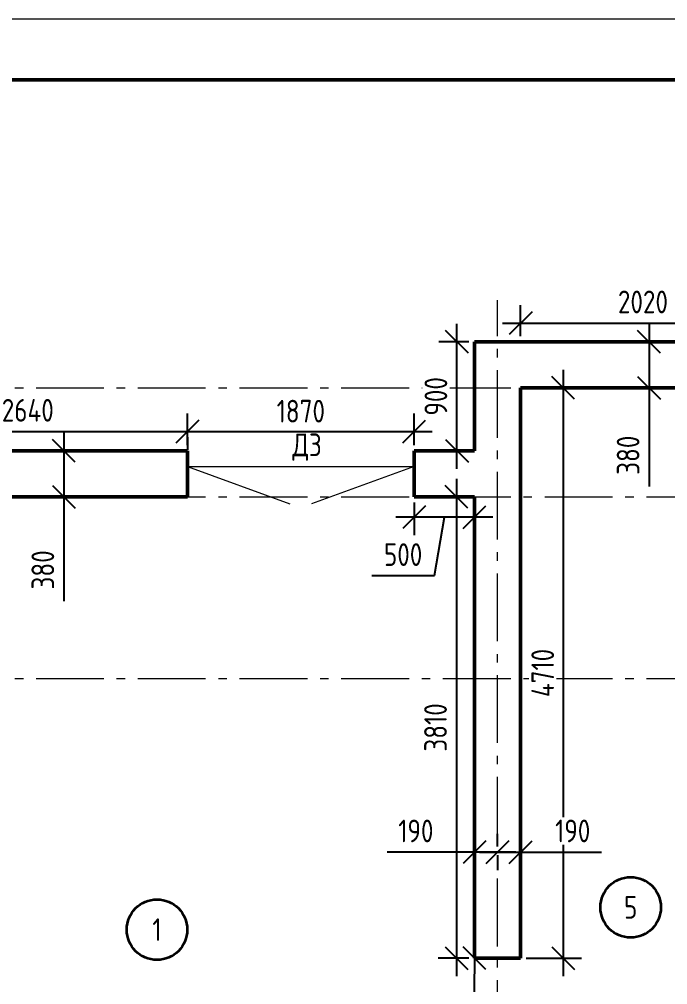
# Model space of a CAD drawing. Header units: millimetres. Extents: x 13040 to 55040, y 21337 to 51037.
# Drawn here: x 20556 to 25910, y 43063 to 51037 of the extents above; entities that cross this region are included whole.
import ezdxf

# ---------------------------------------------------------------- set-up
doc = ezdxf.new("R2010")
doc.units = ezdxf.units.MM
doc.linetypes.add('CONTINOUS', pattern=[0])
doc.linetypes.add('ГОСТ 2.303 6', pattern=[12, 8, -1.5, 1, -1.5])
for name, color, linetype, lineweight in [('Марки', 7, 'Continuous', 30), ('Площади', 7, 'Continuous', 35), ('Размеры', 7, 'Continuous', 20), ('Стены', 7, 'Continuous', 50)]:
    doc.layers.add(name, color=color, linetype=linetype, lineweight=lineweight)
doc.layers.add('Оси', color=3, linetype='Continuous')
doc.styles.add('ГОСТ 2.304', font='CS_Gost2304.shx')
doc.dimstyles.new('СПДС', dxfattribs={"dimscale": 100, "dimtxt": 2.5, "dimasz": 2.5, "dimexe": 2, "dimexo": 0.625, "dimgap": 1, "dimtad": 1, "dimdec": 0, "dimtxsty": 'ГОСТ 2.304', "dimblk": 'OBLIQUE', "dimblk1": 'OBLIQUE', "dimblk2": 'OBLIQUE', "dimcen": 2.5, "dimdle": 2, "dimadec": 0, "dimazin": 2, "dimtfac": 0.75, "dimtdec": 4, "dimtmove": 1, "dimatfit": 3, "dimfxl": 1, "dimtfill": 1, "dimtolj": 1, "dimarcsym": 1})

# ---------------------------------------------------------------- blocks, each defined once
blk = doc.blocks.new('_Oblique')
at = {"color": 0, "linetype": 'ByBlock', "lineweight": -2}
blk.add_line((-0.5, -0.5), (0.5, 0.5), dxfattribs=at)
blk = doc.blocks.new('*D62')
at = {"layer": 'Defpoints', "color": 0, "ltscale": 75}
for p in [(24315.8, 43282.9), (24315.8, 43282.9), (24316.1, 41572.9)]:
    blk.add_point(p, dxfattribs=at)
at = {"layer": 'Размеры', "color": 0, "lineweight": -2, "ltscale": 75}
for p, q in [((24309.6, 41422.9), (24316.3, 43432.9)), ((24269, 43283.1), (24165.8, 43283.4)), ((24269.2, 41573.1), (24160.1, 41573.4))]:
    blk.add_line(p, q, dxfattribs=at)
at = {"layer": 'Размеры', "color": 0, "lineweight": -2, "ltscale": 75, "xscale": 187.5, "yscale": 187.5, "zscale": 187.5}
for p, rotation in [((24315.8, 43282.9), 89.80713854390783), ((24310.1, 41572.9), 269.8071385439078)]:
    blk.add_blockref('_Oblique', p, dxfattribs=dict(at, rotation=rotation))
at = {"layer": 'Размеры', "color": 0, "ltscale": 75, "insert": (24144.2, 42428.5), "char_height": 187.5, "attachment_point": 5, "rotation": 89.80714, "style": 'ГОСТ 2.304', "bg_fill": 3, "box_fill_scale": 1.1, "bg_fill_color": 256, "bg_fill_true_color": 13158600, "bg_fill_transparency": 0}
blk.add_mtext('\\A1;1710', dxfattribs=at)
blk = doc.blocks.new('*D102')
at = {"layer": 'Defpoints', "color": 0, "ltscale": 75}
for p in [(21945.8, 47631.7), (19306, 47472.9), (21945.8, 47472.9)]:
    blk.add_point(p, dxfattribs=at)
at = {"layer": 'Размеры', "color": 0, "lineweight": -2, "ltscale": 75}
for p, q in [((19306, 47519.8), (19306, 47781.7)), ((21945.8, 47519.8), (21945.8, 47781.7)), ((19156, 47631.7), (22095.8, 47631.7))]:
    blk.add_line(p, q, dxfattribs=at)
at = {"layer": 'Размеры', "color": 0, "lineweight": -2, "ltscale": 75, "xscale": 187.5, "yscale": 187.5, "zscale": 187.5, "rotation": 180}
blk.add_blockref('_Oblique', (19306, 47631.7), dxfattribs=at)
at = {"layer": 'Размеры', "color": 0, "lineweight": -2, "ltscale": 75, "xscale": 187.5, "yscale": 187.5, "zscale": 187.5}
blk.add_blockref('_Oblique', (21945.8, 47631.7), dxfattribs=at)
at = {"layer": 'Размеры', "color": 0, "lineweight": 20, "ltscale": 75, "insert": (20625.9, 47807.7), "char_height": 187.5, "attachment_point": 5, "style": 'ГОСТ 2.304', "bg_fill": 3, "box_fill_scale": 1.1, "bg_fill_color": 256, "bg_fill_true_color": 13158600, "bg_fill_transparency": 0}
blk.add_mtext('\\A1;2640', dxfattribs=at)
blk = doc.blocks.new('*D103')
at = {"layer": 'Defpoints', "color": 0, "ltscale": 75}
for p in [(21945.8, 47631.7), (23815.8, 47631.7), (23815.8, 47472.9)]:
    blk.add_point(p, dxfattribs=at)
at = {"layer": 'Размеры', "color": 0, "lineweight": -2, "ltscale": 75}
for p, q in [((23815.8, 47519.8), (23815.8, 47781.7)), ((21795.8, 47631.7), (23965.8, 47631.7)), ((21945.8, 47584.8), (21945.8, 47481.7))]:
    blk.add_line(p, q, dxfattribs=at)
at = {"layer": 'Размеры', "color": 0, "lineweight": -2, "ltscale": 75, "xscale": 187.5, "yscale": 187.5, "zscale": 187.5, "rotation": 180}
blk.add_blockref('_Oblique', (21945.8, 47631.7), dxfattribs=at)
at = {"layer": 'Размеры', "color": 0, "lineweight": -2, "ltscale": 75, "xscale": 187.5, "yscale": 187.5, "zscale": 187.5}
blk.add_blockref('_Oblique', (23815.8, 47631.7), dxfattribs=at)
at = {"layer": 'Размеры', "color": 0, "lineweight": 20, "ltscale": 75, "insert": (22880.8, 47800.4), "char_height": 187.5, "attachment_point": 5, "style": 'ГОСТ 2.304', "bg_fill": 3, "box_fill_scale": 1.1, "bg_fill_color": 256, "bg_fill_true_color": 13158600, "bg_fill_transparency": 0}
blk.add_mtext('\\A1;1870', dxfattribs=at)
blk = doc.blocks.new('*D104')
at = {"layer": 'Defpoints', "color": 0, "ltscale": 75}
for p in [(23815.8, 47092.9), (24315.8, 47092.9), (23815.8, 46925.3)]:
    blk.add_point(p, dxfattribs=at)
at = {"layer": 'Размеры', "color": 0, "lineweight": -2, "ltscale": 75}
for p, q in [((23815.8, 47046), (23815.8, 46775.3)), ((24315.8, 47046), (24315.8, 46775.3)), ((24465.8, 46925.3), (23665.8, 46925.3)), ((23983.3, 46443), (24065.8, 46925.3)), ((23467.7, 46443), (23983.3, 46443))]:
    blk.add_line(p, q, dxfattribs=at)
at = {"layer": 'Размеры', "color": 0, "lineweight": -2, "ltscale": 75, "xscale": 187.5, "yscale": 187.5, "zscale": 187.5, "rotation": 180}
blk.add_blockref('_Oblique', (23815.8, 46925.3), dxfattribs=at)
at = {"layer": 'Размеры', "color": 0, "lineweight": -2, "ltscale": 75, "xscale": 187.5, "yscale": 187.5, "zscale": 187.5}
blk.add_blockref('_Oblique', (24315.8, 46925.3), dxfattribs=at)
at = {"layer": 'Размеры', "color": 0, "lineweight": 20, "ltscale": 75, "insert": (23725.5, 46615.7), "char_height": 187.5, "attachment_point": 5, "style": 'ГОСТ 2.304', "bg_fill": 3, "box_fill_scale": 1.1, "bg_fill_color": 256, "bg_fill_true_color": 13158600, "bg_fill_transparency": 0}
blk.add_mtext('\\A1;500', dxfattribs=at)
blk = doc.blocks.new('*D105')
at = {"layer": 'Defpoints', "color": 0, "ltscale": 75}
for p in [(24170.3, 48372.9), (24316.2, 48372.9), (24316, 47472.9)]:
    blk.add_point(p, dxfattribs=at)
at = {"layer": 'Размеры', "color": 0, "lineweight": -2, "ltscale": 75}
for p, q in [((24170.3, 47322.9), (24170.3, 48522.9)), ((24269.3, 48372.9), (24020.3, 48372.9)), ((24269.2, 47472.9), (24020.3, 47472.9))]:
    blk.add_line(p, q, dxfattribs=at)
at = {"layer": 'Размеры', "color": 0, "lineweight": -2, "ltscale": 75, "xscale": 187.5, "yscale": 187.5, "zscale": 187.5}
for p, rotation in [((24170.3, 48372.9), 90), ((24170.3, 47472.9), 270)]:
    blk.add_blockref('_Oblique', p, dxfattribs=dict(at, rotation=rotation))
at = {"layer": 'Размеры', "color": 0, "lineweight": 20, "ltscale": 75, "insert": (23996.1, 47922.9), "char_height": 187.5, "attachment_point": 5, "rotation": 90, "style": 'ГОСТ 2.304', "bg_fill": 3, "box_fill_scale": 1.1, "bg_fill_color": 256, "bg_fill_true_color": 13158600, "bg_fill_transparency": 0}
blk.add_mtext('\\A1;900', dxfattribs=at)
blk = doc.blocks.new('*D108')
at = {"layer": 'Defpoints', "color": 0, "ltscale": 75}
for p in [(26716, 48526.8), (24696, 48372.9), (26716, 48372.5)]:
    blk.add_point(p, dxfattribs=at)
at = {"layer": 'Размеры', "color": 0, "lineweight": -2, "ltscale": 75}
for p, q in [((24696, 48419.8), (24696, 48676.8)), ((26716, 48419.4), (26716, 48676.8)), ((24546, 48526.8), (26866, 48526.8))]:
    blk.add_line(p, q, dxfattribs=at)
at = {"layer": 'Размеры', "color": 0, "lineweight": -2, "ltscale": 75, "xscale": 187.5, "yscale": 187.5, "zscale": 187.5, "rotation": 180}
blk.add_blockref('_Oblique', (24696, 48526.8), dxfattribs=at)
at = {"layer": 'Размеры', "color": 0, "lineweight": -2, "ltscale": 75, "xscale": 187.5, "yscale": 187.5, "zscale": 187.5}
blk.add_blockref('_Oblique', (26716, 48526.8), dxfattribs=at)
at = {"layer": 'Размеры', "color": 0, "ltscale": 75, "insert": (25706, 48702.8), "char_height": 187.5, "attachment_point": 5, "style": 'ГОСТ 2.304', "bg_fill": 3, "box_fill_scale": 1.1, "bg_fill_color": 256, "bg_fill_true_color": 13158600, "bg_fill_transparency": 0}
blk.add_mtext('\\A1;2020', dxfattribs=at)
blk = doc.blocks.new('*D174')
at = {"layer": 'Defpoints', "color": 0, "ltscale": 75}
for p in [(24315.8, 47092.9), (24165.8, 43282.9), (24315.8, 43282.9)]:
    blk.add_point(p, dxfattribs=at)
at = {"layer": 'Размеры', "color": 0, "lineweight": -2, "ltscale": 75}
for p, q in [((24165.8, 47242.9), (24165.8, 43132.9)), ((24269, 47092.9), (24015.8, 47092.9)), ((24269, 43282.9), (24015.8, 43282.9))]:
    blk.add_line(p, q, dxfattribs=at)
at = {"layer": 'Размеры', "color": 0, "lineweight": -2, "ltscale": 75, "xscale": 187.5, "yscale": 187.5, "zscale": 187.5}
for p, rotation in [((24165.8, 47092.9), 90), ((24165.8, 43282.9), 270)]:
    blk.add_blockref('_Oblique', p, dxfattribs=dict(at, rotation=rotation))
at = {"layer": 'Размеры', "color": 0, "lineweight": 20, "ltscale": 75, "insert": (23993.2, 45187.9), "char_height": 187.5, "attachment_point": 5, "rotation": 90, "style": 'ГОСТ 2.304', "bg_fill": 3, "box_fill_scale": 1.1, "bg_fill_color": 256, "bg_fill_true_color": 13158600, "bg_fill_transparency": 0}
blk.add_mtext('\\A1;3810', dxfattribs=at)
blk = doc.blocks.new('*D175')
at = {"layer": 'Defpoints', "color": 0, "ltscale": 75}
for p in [(24696, 47992.9), (24696, 43282.9), (25047.2, 43282.9)]:
    blk.add_point(p, dxfattribs=at)
at = {"layer": 'Размеры', "color": 0, "lineweight": -2, "ltscale": 75}
for p, q in [((25047.2, 48142.9), (25047.2, 43132.9)), ((24742.9, 47992.9), (25197.2, 47992.9)), ((24742.9, 43282.9), (25197.2, 43282.9))]:
    blk.add_line(p, q, dxfattribs=at)
at = {"layer": 'Размеры', "color": 0, "lineweight": -2, "ltscale": 75, "xscale": 187.5, "yscale": 187.5, "zscale": 187.5}
for p, rotation in [((25047.2, 47992.9), 90), ((25047.2, 43282.9), 270)]:
    blk.add_blockref('_Oblique', p, dxfattribs=dict(at, rotation=rotation))
at = {"layer": 'Размеры', "color": 0, "ltscale": 75, "insert": (24878.4, 45637.9), "char_height": 187.5, "attachment_point": 5, "rotation": 90, "style": 'ГОСТ 2.304', "bg_fill": 3, "box_fill_scale": 1.1, "bg_fill_color": 256, "bg_fill_true_color": 13158600, "bg_fill_transparency": 0}
blk.add_mtext('\\A1;4710', dxfattribs=at)
blk = doc.blocks.new('*D200')
at = {"layer": 'Defpoints', "color": 0, "ltscale": 75}
for p in [(20904.4, 47472.9), (20904.4, 47092.9), (20922.9, 47092.9)]:
    blk.add_point(p, dxfattribs=at)
at = {"layer": 'Размеры', "color": 0, "lineweight": -2, "ltscale": 75}
for p, q in [((20922.9, 47622.9), (20922.9, 46942.9)), ((20951.3, 47472.9), (21072.9, 47472.9)), ((20922.9, 47092.9), (20922.9, 46231.4)), ((20951.3, 47092.9), (21072.9, 47092.9))]:
    blk.add_line(p, q, dxfattribs=at)
at = {"layer": 'Размеры', "color": 0, "lineweight": -2, "ltscale": 75, "xscale": 187.5, "yscale": 187.5, "zscale": 187.5}
for p, rotation in [((20922.9, 47472.9), 90), ((20922.9, 47092.9), 270)]:
    blk.add_blockref('_Oblique', p, dxfattribs=dict(at, rotation=rotation))
at = {"layer": 'Размеры', "color": 0, "lineweight": 20, "ltscale": 75, "insert": (20750.3, 46489.3), "char_height": 187.5, "attachment_point": 5, "rotation": 90, "style": 'ГОСТ 2.304', "bg_fill": 3, "box_fill_scale": 1.1, "bg_fill_color": 256, "bg_fill_true_color": 13158600, "bg_fill_transparency": 0}
blk.add_mtext('\\A1;380', dxfattribs=at)
blk = doc.blocks.new('*D201')
at = {"layer": 'Defpoints', "color": 0, "ltscale": 75}
for p in [(24315.8, 44179.3), (24506, 44179.3), (24315.8, 44158.8)]:
    blk.add_point(p, dxfattribs=at)
at = {"layer": 'Размеры', "color": 0, "lineweight": -2, "ltscale": 75}
for p, q in [((24315.8, 44158.8), (23594.1, 44158.8)), ((24656, 44158.8), (24165.8, 44158.8)), ((24315.8, 44132.5), (24315.8, 44008.8)), ((24506, 44132.5), (24506, 44008.8))]:
    blk.add_line(p, q, dxfattribs=at)
at = {"layer": 'Размеры', "color": 0, "lineweight": -2, "ltscale": 75, "xscale": 187.5, "yscale": 187.5, "zscale": 187.5, "rotation": 180}
blk.add_blockref('_Oblique', (24315.8, 44158.8), dxfattribs=at)
at = {"layer": 'Размеры', "color": 0, "lineweight": -2, "ltscale": 75, "xscale": 187.5, "yscale": 187.5, "zscale": 187.5}
blk.add_blockref('_Oblique', (24506, 44158.8), dxfattribs=at)
at = {"layer": 'Размеры', "color": 0, "ltscale": 75, "insert": (23830.8, 44333), "char_height": 187.5, "attachment_point": 5, "style": 'ГОСТ 2.304', "bg_fill": 3, "box_fill_scale": 1.1, "bg_fill_color": 256, "bg_fill_true_color": 13158600, "bg_fill_transparency": 0}
blk.add_mtext('\\A1;190', dxfattribs=at)
blk = doc.blocks.new('*D202')
at = {"layer": 'Defpoints', "color": 0, "ltscale": 75}
for p in [(24506, 44158.8), (24696, 44158.8), (24696, 44158.8)]:
    blk.add_point(p, dxfattribs=at)
at = {"layer": 'Размеры', "color": 0, "lineweight": -2, "ltscale": 75}
for p, q in [((24506, 44205.7), (24506, 44308.8)), ((24696, 44205.7), (24696, 44308.8)), ((24356, 44158.8), (24846, 44158.8)), ((24696, 44158.8), (25362.9, 44158.8))]:
    blk.add_line(p, q, dxfattribs=at)
at = {"layer": 'Размеры', "color": 0, "lineweight": -2, "ltscale": 75, "xscale": 187.5, "yscale": 187.5, "zscale": 187.5, "rotation": 180}
blk.add_blockref('_Oblique', (24506, 44158.8), dxfattribs=at)
at = {"layer": 'Размеры', "color": 0, "lineweight": -2, "ltscale": 75, "xscale": 187.5, "yscale": 187.5, "zscale": 187.5}
blk.add_blockref('_Oblique', (24696, 44158.8), dxfattribs=at)
at = {"layer": 'Размеры', "color": 0, "ltscale": 75, "insert": (25126.2, 44333), "char_height": 187.5, "attachment_point": 5, "style": 'ГОСТ 2.304', "bg_fill": 3, "box_fill_scale": 1.1, "bg_fill_color": 256, "bg_fill_true_color": 13158600, "bg_fill_transparency": 0}
blk.add_mtext('\\A1;190', dxfattribs=at)
blk = doc.blocks.new('*D207')
at = {"layer": 'Defpoints', "color": 0, "ltscale": 75}
for p in [(25793, 48372.7), (25756, 47992.9), (25793, 47992.9)]:
    blk.add_point(p, dxfattribs=at)
at = {"layer": 'Размеры', "color": 0, "lineweight": -2, "ltscale": 75}
for p, q in [((25756, 48522.7), (25756, 47842.9)), ((25746.1, 48372.7), (25606, 48372.7)), ((25746.1, 47992.9), (25606, 47992.9)), ((25756, 47992.9), (25756, 47178.5))]:
    blk.add_line(p, q, dxfattribs=at)
at = {"layer": 'Размеры', "color": 0, "lineweight": -2, "ltscale": 75, "xscale": 187.5, "yscale": 187.5, "zscale": 187.5}
for p, rotation in [((25756, 48372.7), 90), ((25756, 47992.9), 270)]:
    blk.add_blockref('_Oblique', p, dxfattribs=dict(at, rotation=rotation))
at = {"layer": 'Размеры', "color": 0, "ltscale": 75, "insert": (25583.4, 47436.4), "char_height": 187.5, "attachment_point": 5, "rotation": 90, "style": 'ГОСТ 2.304', "bg_fill": 3, "box_fill_scale": 1.1, "bg_fill_color": 256, "bg_fill_true_color": 13158600, "bg_fill_transparency": 0}
blk.add_mtext('\\A1;380', dxfattribs=at)

msp = doc.modelspace()

# ---------------------------------------------------------------- linework, layer by layer
at = {"color": 7, "linetype": 'CONTINOUS', "lineweight": 20, "ltscale": 30}
msp.add_lwpolyline([(13039.7, 21337.4), (55039.7, 21337.4), (55039.7, 51037.4), (13039.7, 51037.4)], close=True, dxfattribs=at)
at = {"color": 7, "linetype": 'CONTINOUS', "lineweight": 50, "ltscale": 30}
msp.add_lwpolyline([(15039.7, 21837.4), (54539.7, 21837.4), (54539.7, 50537.4), (15039.7, 50537.4)], close=True, dxfattribs=at)
at = {"layer": 'Оси', "color": 3, "linetype": 'ГОСТ 2.303 6', "lineweight": 20, "ltscale": 70}
for p, q in [((24506, 35819.4), (24506, 48717.4)), ((16494.8, 47992.9), (34494.8, 47992.9)), ((16494.6, 47092.9), (29285.8, 47092.9)), ((16494.6, 45592.9), (34494.6, 45592.9))]:
    msp.add_line(p, q, dxfattribs=at)
at = {"layer": 'Площади', "ltscale": 75}
for centre in [(25604.5, 43702), (21692.9, 43517.5)]:
    msp.add_circle(centre, 250, dxfattribs=at)
at = {"layer": 'Стены', "lineweight": 50, "ltscale": 100}
for p, q in [((24696, 48372.9), (24316, 48372.9)), ((24316, 48372.9), (27096, 48372.5)), ((24316, 48372.9), (24316, 47472.9)), ((24696, 48372.8), (24696, 48372.9)), ((24696, 47992.9), (26716, 47992.9)), ((24696, 47992.9), (24696, 43282.9)), ((21945.8, 47472.9), (18925.8, 47472.9)), ((21945.8, 47092.9), (21945.8, 47472.9)), ((23815.8, 47092.9), (23815.8, 47472.9)), ((24316, 47472.9), (23815.8, 47472.9)), ((21945.8, 47092.9), (19305.8, 47092.9))]:
    msp.add_line(p, q, dxfattribs=at)
at = {"layer": 'Стены', "lineweight": 20, "ltscale": 100}
for p, q in [((21945.8, 47342.9), (23815.8, 47342.9)), ((21945.8, 47342.9), (22789.6, 47035.1)), ((23815.8, 47342.9), (22970.1, 47035.1)), ((23015.8, 47342.9), (23015.8, 47337.5))]:
    msp.add_line(p, q, dxfattribs=at)

# ---------------------------------------------------------------- texts
at = {"layer": 'Марки', "ltscale": 75, "insert": (22932.5, 47503.1), "char_height": 187.5, "width": 367.418, "attachment_point": 5, "style": 'ГОСТ 2.304'}
msp.add_mtext('Д3', dxfattribs=at)
at = {"layer": 'Площади', "ltscale": 75, "char_height": 187.5, "width": 142.869, "attachment_point": 5, "style": 'ГОСТ 2.304'}
for s, insert in [('5', (25604.5, 43702)), ('1', (21692.9, 43517.5))]:
    msp.add_mtext(s, dxfattribs=dict(at, insert=insert))

# ---------------------------------------------------------------- next in the draw order: dimensions: what is measured, and where the dimension line sits
at = {"layer": 'Размеры', "ltscale": 75}
dim = msp.add_linear_dim(base=(26716, 48526.8), p1=(24696, 48372.9), p2=(26716, 48372.5), dimstyle='СПДС', override={"dimscale": 75}, dxfattribs=at)
dim.commit()
dim.dimension.update_dxf_attribs({"geometry": '*D108', "text_midpoint": (25706, 48702.8)})
at = {"layer": 'Размеры', "lineweight": 20, "ltscale": 75}
dim = msp.add_linear_dim(base=(21945.8, 47631.7), p1=(19306, 47472.9), p2=(21945.8, 47472.9), dimstyle='СПДС', override={"dimscale": 75}, dxfattribs=at)
dim.commit()
dim.dimension.update_dxf_attribs({"geometry": '*D102', "text_midpoint": (20625.9, 47807.7)})
dim = msp.add_linear_dim(base=(23815.8, 46925.3), p1=(24315.8, 47092.9), p2=(23815.8, 47092.9), dimstyle='СПДС', override={"dimscale": 75}, dxfattribs=at)
dim.commit()
dim.dimension.update_dxf_attribs({"geometry": '*D104', "text_midpoint": (23908.3, 46443), "dimtype": 160})
at = {"layer": 'Размеры', "ltscale": 75}
dim = msp.add_linear_dim(base=(24315.8, 43282.9), p1=(24316.1, 41572.9), p2=(24315.8, 43282.9), angle=89.80714, dimstyle='СПДС', override={"dimscale": 75}, dxfattribs=at)
dim.commit()
dim.dimension.update_dxf_attribs({"geometry": '*D62', "text_midpoint": (24144.2, 42428.5)})

# ---------------------------------------------------------------- next in the draw order: linework, layer by layer
at = {"layer": 'Стены', "ltscale": 75}
for p, q in [((23815.8, 47092.9), (24315.8, 47092.9)), ((24315.8, 47092.9), (24315.8, 43282.9)), ((24315.8, 43282.9), (24696, 43282.9))]:
    msp.add_line(p, q, dxfattribs=at)

# ---------------------------------------------------------------- next in the draw order: dimensions: what is measured, and where the dimension line sits
at = {"layer": 'Размеры', "ltscale": 75}
dim = msp.add_linear_dim(base=(25756, 47992.9), p1=(25793, 48372.7), p2=(25793, 47992.9), angle=90, dimstyle='СПДС', override={"dimscale": 75}, dxfattribs=at)
dim.commit()
dim.dimension.update_dxf_attribs({"geometry": '*D207', "text_midpoint": (25743.7, 47436.4), "dimtype": 160})
at = {"layer": 'Размеры', "lineweight": 20, "ltscale": 75}
dim = msp.add_linear_dim(base=(23815.8, 47631.7), p1=(21945.8, 47631.7), p2=(23815.8, 47472.9), angle=180, dimstyle='СПДС', override={"dimscale": 75}, dxfattribs=at)
dim.commit()
dim.dimension.update_dxf_attribs({"geometry": '*D103', "text_midpoint": (22880.8, 47800.4)})
dim = msp.add_linear_dim(base=(20922.9, 47092.9), p1=(20904.4, 47472.9), p2=(20904.4, 47092.9), angle=90, dimstyle='СПДС', override={"dimscale": 75}, dxfattribs=at)
dim.commit()
dim.dimension.update_dxf_attribs({"geometry": '*D200', "text_midpoint": (20898.2, 46489.3), "dimtype": 160})

# ---------------------------------------------------------------- next in the draw order: dimensions: what is measured, and where the dimension line sits
for base, p1, p2, picture, middle in [((24170.3, 48372.9), (24316, 47472.9), (24316.2, 48372.9), '*D105', (23996.1, 47922.9)), ((24165.8, 43282.9), (24315.8, 47092.9), (24315.8, 43282.9), '*D174', (23993.2, 45187.9))]:
    dim = msp.add_linear_dim(base=base, p1=p1, p2=p2, angle=90, dimstyle='СПДС', override={"dimscale": 75}, dxfattribs=at)
    dim.commit()
    dim.dimension.update_dxf_attribs({"geometry": picture, "text_midpoint": middle})
at = {"layer": 'Размеры', "ltscale": 75}
dim = msp.add_linear_dim(base=(25047.2, 43282.9), p1=(24696, 47992.9), p2=(24696, 43282.9), angle=90, dimstyle='СПДС', override={"dimscale": 75}, dxfattribs=at)
dim.commit()
dim.dimension.update_dxf_attribs({"geometry": '*D175', "text_midpoint": (24878.4, 45637.9)})

# ---------------------------------------------------------------- next in the draw order: dimensions: what is measured, and where the dimension line sits
dim = msp.add_linear_dim(base=(24315.8, 44158.8), p1=(24506, 44179.3), p2=(24315.8, 44179.3), dimstyle='СПДС', override={"dimscale": 75}, dxfattribs=at)
dim.commit()
dim.dimension.update_dxf_attribs({"geometry": '*D201', "text_midpoint": (23830.8, 44171.1), "dimtype": 160})

# ---------------------------------------------------------------- next in the draw order: dimensions: what is measured, and where the dimension line sits
dim = msp.add_linear_dim(base=(24696, 44158.8), p1=(24506, 44158.8), p2=(24696, 44158.8), dimstyle='СПДС', override={"dimscale": 75}, dxfattribs=at)
dim.commit()
dim.dimension.update_dxf_attribs({"geometry": '*D202', "text_midpoint": (25126.2, 44166.3), "dimtype": 160})

doc.saveas('drawing.dxf')
